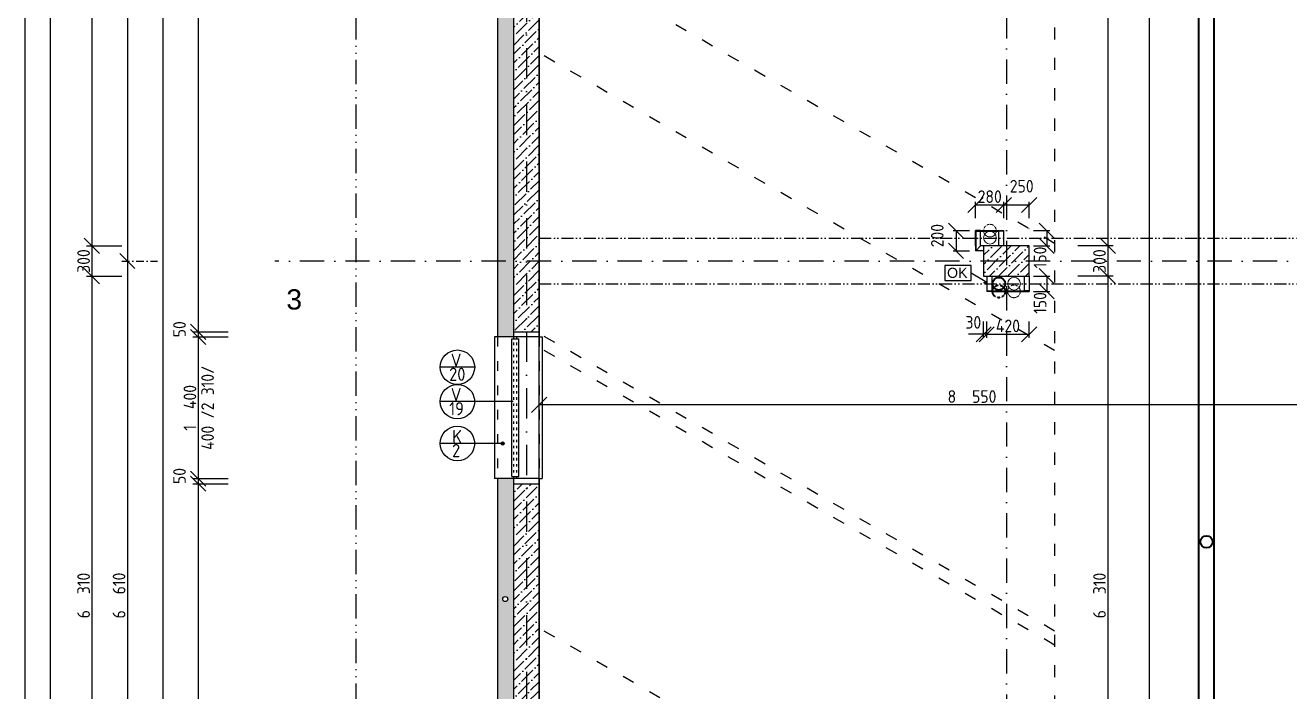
# Model space of a CAD drawing. Extents: x 4511820 to 5180432, y -1526536 to -944957.
# Drawn here: x 4975746 to 4988234, y -1422613 to -1416029 of the extents above; entities that cross this region are included whole.
import ezdxf

# ---------------------------------------------------------------- set-up
doc = ezdxf.new("R2010")
doc.units = 0
doc.header["$MEASUREMENT"] = 0
for name, pattern in [('ACAD_ISO03W100', [30, 12, -18]), ('ACAD_ISO12W100', [22, 12, -3, 0.5, -3, 0.5, -3]), ('BODKOCIARKOVANA_3', [5.6, 3, -1.3, 0, -1.3])]:
    doc.linetypes.add(name, pattern=pattern)
doc.layers.get('0').update_dxf_attribs({"linetype": 'CONTINUOUS'})
doc.layers.get('Defpoints').update_dxf_attribs({"color": 61, "linetype": 'CONTINUOUS'})
for name, color, linetype in [('HATCH', 7, 'CONTINUOUS'), ('KÓTY', 4, 'CONTINUOUS'), ('MÚRY', 1, 'CONTINUOUS'), ('OKNÁ', 143, 'CONTINUOUS'), ('osi', 253, 'CONTINUOUS'), ('Plochy', 41, 'CONTINUOUS'), ('POZEMOK', 7, 'CONTINUOUS'), ('TENKÁ', 7, 'CONTINUOUS'), ('tzb', 153, 'CONTINUOUS'), ('ŠRAFY', 82, 'CONTINUOUS')]:
    doc.layers.add(name, color=color, linetype=linetype)
doc.layers.add('zz-kanal-daždová', color=136, linetype='CONTINUOUS', lineweight=40)
doc.layers.add('zz-kanal-splaskova', color=37, linetype='CONTINUOUS', lineweight=18)
doc.styles.add('ARIAL', font='arial.ttf')
doc.styles.add('styl1', font='arial.ttf')
doc.styles.add('STYLE1', font='isocp.shx')
doc.dimstyles.new('STANDARD-50', dxfattribs={"dimtxt": 125, "dimasz": 150, "dimexe": 10, "dimexo": 200, "dimgap": 20, "dimtad": 1, "dimdsep": 46, "dimlunit": 6, "dimtxsty": 'STYLE1', "dimblk1": 'OBLIQUE', "dimblk2": 'OBLIQUE', "dimsah": 1, "dimcen": 2.5, "dimse1": 1, "dimse2": 1, "dimadec": 0, "dimazin": 0, "dimtfac": 1, "dimtmove": 1, "dimatfit": 3, "dimldrblk": 'OBLIQUE', "dimfxl": 1, "dimtolj": 1, "dimtzin": 0, "dimarcsym": 0})
pattern_1 = [(45, (584112, 0), (33.1456304, 121.533978), [156.25, -31.25, 0, -31.25])]
pattern_2 = [(0, (9e-09, -175781), (0, 43.3012702), [25, -50]), (120, (9e-09, -175781), (-37.5, -21.6506351), [25, -50]), (60, (25, -175781), (-37.5, 21.6506351), [25, -50])]

# ---------------------------------------------------------------- blocks, each defined once
blk = doc.blocks.new('_OBLIQUE')
at = {"color": 0, "linetype": 'ByBlock'}
blk.add_line((-0.5, -0.5), (0.5, 0.5), dxfattribs=at)
blk = doc.blocks.new('*D13505')
at = {"layer": 'Defpoints', "color": 0}
for p in [(4980951, -1412088), (4976404, -1418208), (4980951, -1418208)]:
    blk.add_point(p, dxfattribs=at)
at = {"layer": 'KÓTY', "color": 0, "lineweight": -2}
blk.add_line((4976404, -1412088), (4976404, -1418208), dxfattribs=at)
at = {"layer": 'KÓTY', "color": 0, "linetype": 'ByBlock', "lineweight": -2, "xscale": 150, "yscale": 150, "zscale": 150}
for p, rotation in [((4976404, -1412088), 90), ((4976404, -1418208), 270)]:
    blk.add_blockref('_OBLIQUE', p, dxfattribs=dict(at, rotation=rotation))
at = {"layer": 'KÓTY', "color": 0, "insert": (4976322, -1415148), "char_height": 125, "attachment_point": 5, "rotation": 90, "style": 'STYLE1'}
blk.add_mtext('\\A1;6ﾠ120', dxfattribs=at)
blk = doc.blocks.new('*D13506')
at = {"layer": 'Defpoints', "color": 0}
for p in [(4980951, -1418208), (4976404, -1418508), (4980951, -1418508)]:
    blk.add_point(p, dxfattribs=at)
at = {"layer": 'KÓTY', "color": 0, "lineweight": -2}
blk.add_line((4976404, -1418208), (4976404, -1418508), dxfattribs=at)
at = {"layer": 'KÓTY', "color": 0, "linetype": 'ByBlock', "lineweight": -2, "xscale": 150, "yscale": 150, "zscale": 150}
for p, rotation in [((4976404, -1418208), 90), ((4976404, -1418508), 270)]:
    blk.add_blockref('_OBLIQUE', p, dxfattribs=dict(at, rotation=rotation))
at = {"layer": 'KÓTY', "color": 0, "insert": (4976322, -1418358), "char_height": 125, "attachment_point": 5, "rotation": 90, "style": 'STYLE1'}
blk.add_mtext('\\A1;300', dxfattribs=at)
blk = doc.blocks.new('*D13507')
at = {"layer": 'Defpoints', "color": 0}
for p in [(4980951, -1418508), (4976404, -1424818), (4980951, -1424818)]:
    blk.add_point(p, dxfattribs=at)
at = {"layer": 'KÓTY', "color": 0, "lineweight": -2}
blk.add_line((4976404, -1418508), (4976404, -1424818), dxfattribs=at)
at = {"layer": 'KÓTY', "color": 0, "linetype": 'ByBlock', "lineweight": -2, "xscale": 150, "yscale": 150, "zscale": 150}
for p, rotation in [((4976404, -1418508), 90), ((4976404, -1424818), 270)]:
    blk.add_blockref('_OBLIQUE', p, dxfattribs=dict(at, rotation=rotation))
at = {"layer": 'KÓTY', "color": 0, "insert": (4976322, -1421663), "char_height": 125, "attachment_point": 5, "rotation": 90, "style": 'STYLE1'}
blk.add_mtext('\\A1;6ﾠ310', dxfattribs=at)
blk = doc.blocks.new('*D13513')
at = {"layer": 'Defpoints', "color": 0}
for p in [(4980696, -1411938), (4976754, -1418358), (4980696, -1418358)]:
    blk.add_point(p, dxfattribs=at)
at = {"layer": 'KÓTY', "color": 0, "lineweight": -2}
blk.add_line((4976754, -1411938), (4976754, -1418358), dxfattribs=at)
at = {"layer": 'KÓTY', "color": 0, "linetype": 'ByBlock', "lineweight": -2, "xscale": 150, "yscale": 150, "zscale": 150}
for p, rotation in [((4976754, -1411938), 90), ((4976754, -1418358), 270)]:
    blk.add_blockref('_OBLIQUE', p, dxfattribs=dict(at, rotation=rotation))
at = {"layer": 'KÓTY', "color": 0, "insert": (4976672, -1415148), "char_height": 125, "attachment_point": 5, "rotation": 90, "style": 'STYLE1'}
blk.add_mtext('\\A1;6ﾠ420', dxfattribs=at)
blk = doc.blocks.new('*D13514')
at = {"layer": 'Defpoints', "color": 0}
for p in [(4980696, -1418358), (4976754, -1424968), (4980696, -1424968)]:
    blk.add_point(p, dxfattribs=at)
at = {"layer": 'KÓTY', "color": 0, "lineweight": -2}
blk.add_line((4976754, -1418358), (4976754, -1424968), dxfattribs=at)
at = {"layer": 'KÓTY', "color": 0, "linetype": 'ByBlock', "lineweight": -2, "xscale": 150, "yscale": 150, "zscale": 150}
for p, rotation in [((4976754, -1418358), 90), ((4976754, -1424968), 270)]:
    blk.add_blockref('_OBLIQUE', p, dxfattribs=dict(at, rotation=rotation))
at = {"layer": 'KÓTY', "color": 0, "insert": (4976672, -1421663), "char_height": 125, "attachment_point": 5, "rotation": 90, "style": 'STYLE1'}
blk.add_mtext('\\A1;6ﾠ610', dxfattribs=at)
blk = doc.blocks.new('*D13517')
at = {"layer": 'Defpoints', "color": 0}
for p in [(4979211, -1398998), (4977104, -1431808), (4982061, -1431808)]:
    blk.add_point(p, dxfattribs=at)
at = {"layer": 'KÓTY', "color": 0, "lineweight": -2}
blk.add_line((4977104, -1398998), (4977104, -1431808), dxfattribs=at)
at = {"layer": 'KÓTY', "color": 0, "linetype": 'ByBlock', "lineweight": -2, "xscale": 150, "yscale": 150, "zscale": 150}
for p, rotation in [((4977104, -1398998), 90), ((4977104, -1431808), 270)]:
    blk.add_blockref('_OBLIQUE', p, dxfattribs=dict(at, rotation=rotation))
at = {"layer": 'KÓTY', "color": 0, "insert": (4977022, -1415403), "char_height": 125, "attachment_point": 5, "rotation": 90, "style": 'STYLE1'}
blk.add_mtext('\\A1;32ﾠ810', dxfattribs=at)
blk = doc.blocks.new('*D13527')
at = {"layer": 'Defpoints', "color": 0}
for p in [(4980571, -1419058), (4977454, -1419108), (4980571, -1419108)]:
    blk.add_point(p, dxfattribs=at)
at = {"layer": 'KÓTY', "color": 0, "lineweight": -2}
blk.add_line((4977454, -1419058), (4977454, -1419108), dxfattribs=at)
at = {"layer": 'KÓTY', "color": 0, "linetype": 'ByBlock', "lineweight": -2, "xscale": 150, "yscale": 150, "zscale": 150}
for p, rotation in [((4977454, -1419058), 90), ((4977454, -1419108), 270)]:
    blk.add_blockref('_OBLIQUE', p, dxfattribs=dict(at, rotation=rotation))
at = {"layer": 'KÓTY', "color": 0, "insert": (4977269, -1419032), "char_height": 125, "attachment_point": 5, "rotation": 90, "style": 'STYLE1'}
blk.add_mtext('\\A1;50', dxfattribs=at)
blk = doc.blocks.new('*D13528')
at = {"layer": 'Defpoints', "color": 0}
for p in [(4980571, -1419108), (4977454, -1420508), (4980571, -1420508)]:
    blk.add_point(p, dxfattribs=at)
at = {"layer": 'KÓTY', "color": 0, "lineweight": -2}
blk.add_line((4977454, -1419108), (4977454, -1420508), dxfattribs=at)
at = {"layer": 'KÓTY', "color": 0, "linetype": 'ByBlock', "lineweight": -2, "xscale": 150, "yscale": 150, "zscale": 150}
for p, rotation in [((4977454, -1419108), 90), ((4977454, -1420508), 270)]:
    blk.add_blockref('_OBLIQUE', p, dxfattribs=dict(at, rotation=rotation))
at = {"layer": 'KÓTY', "color": 0, "insert": (4977372, -1419808), "char_height": 125, "attachment_point": 5, "rotation": 90, "style": 'STYLE1'}
blk.add_mtext('\\A1;1ﾠ400', dxfattribs=at)
blk = doc.blocks.new('*D13529')
at = {"layer": 'Defpoints', "color": 0}
for p in [(4977454, -1420558), (4980571, -1420508), (4980571, -1420558)]:
    blk.add_point(p, dxfattribs=at)
at = {"layer": 'KÓTY', "color": 0, "lineweight": -2}
blk.add_line((4977454, -1420508), (4977454, -1420558), dxfattribs=at)
at = {"layer": 'KÓTY', "color": 0, "linetype": 'ByBlock', "lineweight": -2, "xscale": 150, "yscale": 150, "zscale": 150}
for p, rotation in [((4977454, -1420508), 90), ((4977454, -1420558), 270)]:
    blk.add_blockref('_OBLIQUE', p, dxfattribs=dict(at, rotation=rotation))
at = {"layer": 'KÓTY', "color": 0, "insert": (4977269, -1420482), "char_height": 125, "attachment_point": 5, "rotation": 90, "style": 'STYLE1'}
blk.add_mtext('\\A1;50', dxfattribs=at)
blk = doc.blocks.new('*D13534')
at = {"layer": 'Defpoints', "color": 0}
for p in [(4980571, -1420558), (4977454, -1427458), (4980571, -1427458)]:
    blk.add_point(p, dxfattribs=at)
at = {"layer": 'KÓTY', "color": 0, "lineweight": -2}
blk.add_line((4977454, -1420558), (4977454, -1427458), dxfattribs=at)
at = {"layer": 'KÓTY', "color": 0, "linetype": 'ByBlock', "lineweight": -2, "xscale": 150, "yscale": 150, "zscale": 150}
for p, rotation in [((4977454, -1420558), 90), ((4977454, -1427458), 270)]:
    blk.add_blockref('_OBLIQUE', p, dxfattribs=dict(at, rotation=rotation))
at = {"layer": 'KÓTY', "color": 0, "insert": (4977372, -1424008), "char_height": 125, "attachment_point": 5, "rotation": 90, "style": 'STYLE1'}
blk.add_mtext('\\A1;6ﾠ900', dxfattribs=at)
blk = doc.blocks.new('*D13535')
at = {"layer": 'Defpoints', "color": 0}
for p in [(4980571, -1411558), (4977454, -1419058), (4980571, -1419058)]:
    blk.add_point(p, dxfattribs=at)
at = {"layer": 'KÓTY', "color": 0, "lineweight": -2}
blk.add_line((4977454, -1411558), (4977454, -1419058), dxfattribs=at)
at = {"layer": 'KÓTY', "color": 0, "linetype": 'ByBlock', "lineweight": -2, "xscale": 150, "yscale": 150, "zscale": 150}
for p, rotation in [((4977454, -1411558), 90), ((4977454, -1419058), 270)]:
    blk.add_blockref('_OBLIQUE', p, dxfattribs=dict(at, rotation=rotation))
at = {"layer": 'KÓTY', "color": 0, "insert": (4977372, -1415308), "char_height": 125, "attachment_point": 5, "rotation": 90, "style": 'STYLE1'}
blk.add_mtext('\\A1;7ﾠ500', dxfattribs=at)
blk = doc.blocks.new('*D21800')
at = {"layer": 'Defpoints', "color": 0}
for p in [(4980821, -1419058), (4980821, -1419779), (4989371, -1419779)]:
    blk.add_point(p, dxfattribs=at)
at = {"layer": 'KÓTY', "color": 0, "lineweight": -2}
blk.add_line((4989371, -1419779), (4980821, -1419779), dxfattribs=at)
at = {"layer": 'KÓTY', "color": 0, "linetype": 'ByBlock', "lineweight": -2, "xscale": 150, "yscale": 150, "zscale": 150, "rotation": 180}
blk.add_blockref('_OBLIQUE', (4980821, -1419779), dxfattribs=at)
at = {"layer": 'KÓTY', "color": 0, "linetype": 'ByBlock', "lineweight": -2, "xscale": 150, "yscale": 150, "zscale": 150}
blk.add_blockref('_OBLIQUE', (4989371, -1419779), dxfattribs=at)
at = {"layer": 'KÓTY', "color": 0, "insert": (4985096, -1419697), "char_height": 125, "attachment_point": 5, "style": 'STYLE1'}
blk.add_mtext('\\A1;8ﾠ550', dxfattribs=at)
blk = doc.blocks.new('*D21915')
at = {"layer": 'Defpoints', "color": 0}
for p in [(4985661, -1412088), (4985661, -1418208), (4986438, -1418208)]:
    blk.add_point(p, dxfattribs=at)
at = {"layer": 'KÓTY', "color": 0, "lineweight": -2}
blk.add_line((4986438, -1412088), (4986438, -1418208), dxfattribs=at)
at = {"layer": 'KÓTY', "color": 0, "linetype": 'ByBlock', "lineweight": -2, "xscale": 150, "yscale": 150, "zscale": 150}
for p, rotation in [((4986438, -1412088), 90), ((4986438, -1418208), 270)]:
    blk.add_blockref('_OBLIQUE', p, dxfattribs=dict(at, rotation=rotation))
at = {"layer": 'KÓTY', "color": 0, "insert": (4986355, -1415148), "char_height": 125, "attachment_point": 5, "rotation": 90, "style": 'STYLE1'}
blk.add_mtext('\\A1;6ﾠ120', dxfattribs=at)
blk = doc.blocks.new('*D21916')
at = {"layer": 'Defpoints', "color": 0}
for p in [(4985661, -1418208), (4985661, -1418508), (4986438, -1418508)]:
    blk.add_point(p, dxfattribs=at)
at = {"layer": 'KÓTY', "color": 0, "lineweight": -2}
blk.add_line((4986438, -1418208), (4986438, -1418508), dxfattribs=at)
at = {"layer": 'KÓTY', "color": 0, "linetype": 'ByBlock', "lineweight": -2, "xscale": 150, "yscale": 150, "zscale": 150}
for p, rotation in [((4986438, -1418208), 90), ((4986438, -1418508), 270)]:
    blk.add_blockref('_OBLIQUE', p, dxfattribs=dict(at, rotation=rotation))
at = {"layer": 'KÓTY', "color": 0, "insert": (4986355, -1418358), "char_height": 125, "attachment_point": 5, "rotation": 90, "style": 'STYLE1'}
blk.add_mtext('\\A1;300', dxfattribs=at)
blk = doc.blocks.new('*D21917')
at = {"layer": 'Defpoints', "color": 0}
for p in [(4985661, -1418508), (4985661, -1424818), (4986438, -1424818)]:
    blk.add_point(p, dxfattribs=at)
at = {"layer": 'KÓTY', "color": 0, "lineweight": -2}
blk.add_line((4986438, -1418508), (4986438, -1424818), dxfattribs=at)
at = {"layer": 'KÓTY', "color": 0, "linetype": 'ByBlock', "lineweight": -2, "xscale": 150, "yscale": 150, "zscale": 150}
for p, rotation in [((4986438, -1418508), 90), ((4986438, -1424818), 270)]:
    blk.add_blockref('_OBLIQUE', p, dxfattribs=dict(at, rotation=rotation))
at = {"layer": 'KÓTY', "color": 0, "insert": (4986355, -1421663), "char_height": 125, "attachment_point": 5, "rotation": 90, "style": 'STYLE1'}
blk.add_mtext('\\A1;6ﾠ310', dxfattribs=at)
blk = doc.blocks.new('*D21937')
at = {"layer": 'Defpoints', "color": 0}
for p in [(4987364, -1398998), (4986846, -1431558), (4987364, -1431558)]:
    blk.add_point(p, dxfattribs=at)
at = {"layer": 'KÓTY', "color": 0, "lineweight": -2}
blk.add_line((4986846, -1398998), (4986846, -1431558), dxfattribs=at)
at = {"layer": 'KÓTY', "color": 0, "linetype": 'ByBlock', "lineweight": -2, "xscale": 150, "yscale": 150, "zscale": 150}
for p, rotation in [((4986846, -1398998), 90), ((4986846, -1431558), 270)]:
    blk.add_blockref('_OBLIQUE', p, dxfattribs=dict(at, rotation=rotation))
at = {"layer": 'KÓTY', "color": 0, "insert": (4986763, -1415278), "char_height": 125, "attachment_point": 5, "rotation": 90, "style": 'STYLE1'}
blk.add_mtext('\\A1;32ﾠ560', dxfattribs=at)
blk = doc.blocks.new('*D55306')
at = {"layer": 'Defpoints', "color": 0}
for p in [(4985241, -1418508), (4985661, -1418508), (4985661, -1419082)]:
    blk.add_point(p, dxfattribs=at)
at = {"layer": 'KÓTY', "color": 0, "lineweight": -2}
blk.add_line((4985241, -1419082), (4985661, -1419082), dxfattribs=at)
at = {"layer": 'KÓTY', "color": 0, "linetype": 'ByBlock', "lineweight": -2, "xscale": 150, "yscale": 150, "zscale": 150, "rotation": 180}
blk.add_blockref('_OBLIQUE', (4985241, -1419082), dxfattribs=at)
at = {"layer": 'KÓTY', "color": 0, "linetype": 'ByBlock', "lineweight": -2, "xscale": 150, "yscale": 150, "zscale": 150}
blk.add_blockref('_OBLIQUE', (4985661, -1419082), dxfattribs=at)
at = {"layer": 'KÓTY', "color": 0, "insert": (4985451, -1418999), "char_height": 125, "attachment_point": 5, "style": 'STYLE1'}
blk.add_mtext('\\A1;420', dxfattribs=at)
blk = doc.blocks.new('*D55307')
at = {"layer": 'Defpoints', "color": 0}
for p in [(4985211, -1418508), (4985241, -1418508), (4985211, -1419082)]:
    blk.add_point(p, dxfattribs=at)
at = {"layer": 'KÓTY', "color": 0, "lineweight": -2}
for p, q in [((4985211, -1419082), (4985061, -1419082)), ((4985241, -1419082), (4985211, -1419082)), ((4985241, -1419082), (4985391, -1419082))]:
    blk.add_line(p, q, dxfattribs=at)
at = {"layer": 'KÓTY', "color": 0, "linetype": 'ByBlock', "lineweight": -2, "xscale": 150, "yscale": 150, "zscale": 150}
blk.add_blockref('_OBLIQUE', (4985211, -1419082), dxfattribs=at)
at = {"layer": 'KÓTY', "color": 0, "linetype": 'ByBlock', "lineweight": -2, "xscale": 150, "yscale": 150, "zscale": 150, "rotation": 180}
blk.add_blockref('_OBLIQUE', (4985241, -1419082), dxfattribs=at)
at = {"layer": 'KÓTY', "color": 0, "insert": (4985109, -1418964), "char_height": 125, "attachment_point": 5, "style": 'STYLE1'}
blk.add_mtext('\\A1;30', dxfattribs=at)
blk = doc.blocks.new('*D55308')
at = {"layer": 'Defpoints', "color": 0}
for p in [(4985211, -1418508), (4985661, -1418658), (4985834, -1418658)]:
    blk.add_point(p, dxfattribs=at)
at = {"layer": 'KÓTY', "color": 0, "lineweight": -2}
blk.add_line((4985834, -1418508), (4985834, -1418658), dxfattribs=at)
at = {"layer": 'KÓTY', "color": 0, "linetype": 'ByBlock', "lineweight": -2, "xscale": 150, "yscale": 150, "zscale": 150}
for p, rotation in [((4985834, -1418508), 90), ((4985834, -1418658), 270)]:
    blk.add_blockref('_OBLIQUE', p, dxfattribs=dict(at, rotation=rotation))
at = {"layer": 'KÓTY', "color": 0, "insert": (4985768, -1418773), "char_height": 125, "attachment_point": 5, "rotation": 90, "style": 'STYLE1'}
blk.add_mtext('\\A1;150', dxfattribs=at)
blk = doc.blocks.new('*D55309')
at = {"layer": 'Defpoints', "color": 0}
for p in [(4985411, -1417804), (4985131, -1418058), (4985411, -1418058)]:
    blk.add_point(p, dxfattribs=at)
at = {"layer": 'KÓTY', "color": 0, "lineweight": -2}
blk.add_line((4985131, -1417804), (4985411, -1417804), dxfattribs=at)
at = {"layer": 'KÓTY', "color": 0, "linetype": 'ByBlock', "lineweight": -2, "xscale": 150, "yscale": 150, "zscale": 150, "rotation": 180}
blk.add_blockref('_OBLIQUE', (4985131, -1417804), dxfattribs=at)
at = {"layer": 'KÓTY', "color": 0, "linetype": 'ByBlock', "lineweight": -2, "xscale": 150, "yscale": 150, "zscale": 150}
blk.add_blockref('_OBLIQUE', (4985411, -1417804), dxfattribs=at)
at = {"layer": 'KÓTY', "color": 0, "insert": (4985271, -1417722), "char_height": 125, "attachment_point": 5, "style": 'STYLE1'}
blk.add_mtext('\\A1;280', dxfattribs=at)
blk = doc.blocks.new('*D55310')
at = {"layer": 'Defpoints', "color": 0}
for p in [(4985661, -1417804), (4985411, -1418208), (4985661, -1418208)]:
    blk.add_point(p, dxfattribs=at)
at = {"layer": 'KÓTY', "color": 0, "lineweight": -2}
blk.add_line((4985411, -1417804), (4985661, -1417804), dxfattribs=at)
at = {"layer": 'KÓTY', "color": 0, "linetype": 'ByBlock', "lineweight": -2, "xscale": 150, "yscale": 150, "zscale": 150, "rotation": 180}
blk.add_blockref('_OBLIQUE', (4985411, -1417804), dxfattribs=at)
at = {"layer": 'KÓTY', "color": 0, "linetype": 'ByBlock', "lineweight": -2, "xscale": 150, "yscale": 150, "zscale": 150}
blk.add_blockref('_OBLIQUE', (4985661, -1417804), dxfattribs=at)
at = {"layer": 'KÓTY', "color": 0, "insert": (4985587, -1417619), "char_height": 125, "attachment_point": 5, "style": 'STYLE1'}
blk.add_mtext('\\A1;250', dxfattribs=at)
blk = doc.blocks.new('*D55311')
at = {"layer": 'Defpoints', "color": 0}
for p in [(4985131, -1418058), (4984938, -1418258), (4985131, -1418258)]:
    blk.add_point(p, dxfattribs=at)
at = {"layer": 'KÓTY', "color": 0, "lineweight": -2}
blk.add_line((4984938, -1418058), (4984938, -1418258), dxfattribs=at)
at = {"layer": 'KÓTY', "color": 0, "linetype": 'ByBlock', "lineweight": -2, "xscale": 150, "yscale": 150, "zscale": 150}
for p, rotation in [((4984938, -1418058), 90), ((4984938, -1418258), 270)]:
    blk.add_blockref('_OBLIQUE', p, dxfattribs=dict(at, rotation=rotation))
at = {"layer": 'KÓTY', "color": 0, "insert": (4984753, -1418107), "char_height": 125, "attachment_point": 5, "rotation": 90, "style": 'STYLE1'}
blk.add_mtext('\\A1;200', dxfattribs=at)
blk = doc.blocks.new('*D55312')
at = {"layer": 'Defpoints', "color": 0}
for p in [(4985211, -1418058), (4985661, -1418208), (4985834, -1418208)]:
    blk.add_point(p, dxfattribs=at)
at = {"layer": 'KÓTY', "color": 0, "lineweight": -2}
blk.add_line((4985834, -1418058), (4985834, -1418208), dxfattribs=at)
at = {"layer": 'KÓTY', "color": 0, "linetype": 'ByBlock', "lineweight": -2, "xscale": 150, "yscale": 150, "zscale": 150}
for p, rotation in [((4985834, -1418058), 90), ((4985834, -1418208), 270)]:
    blk.add_blockref('_OBLIQUE', p, dxfattribs=dict(at, rotation=rotation))
at = {"layer": 'KÓTY', "color": 0, "insert": (4985768, -1418323), "char_height": 125, "attachment_point": 5, "rotation": 90, "style": 'STYLE1'}
blk.add_mtext('\\A1;150', dxfattribs=at)

msp = doc.modelspace()

# ---------------------------------------------------------------- hatches: boundary and pattern name
at = {"layer": 'HATCH'}
h = msp.add_hatch(color=256, dxfattribs=at)
h.dxf.hatch_style = 1
h.paths.add_polyline_path([(4985181, -1418058.048), (4985181, -1418063.048), (4985136, -1418063.048), (4985136, -1418108.048), (4985131, -1418108.048), (4985131, -1418058.048)])
h = msp.add_hatch(color=256, dxfattribs=at)
h.dxf.hatch_style = 1
h.paths.add_polyline_path([(4985361, -1418058.048), (4985361, -1418063.048), (4985406, -1418063.048), (4985406, -1418108.048), (4985411, -1418108.048), (4985411, -1418058.048)])
h = msp.add_hatch(color=256, dxfattribs=at)
h.dxf.hatch_style = 1
h.paths.add_polyline_path([(4985131, -1418208.048), (4985136, -1418208.048), (4985136, -1418253.048), (4985181, -1418253.048), (4985181, -1418258.048), (4985131, -1418258.048)])
h = msp.add_hatch(color=256, dxfattribs=at)
h.dxf.hatch_style = 1
h.paths.add_polyline_path([(4985291, -1418658.048), (4985291, -1418653.048), (4985246, -1418653.048), (4985246, -1418608.048), (4985241, -1418608.048), (4985241, -1418658.048)])
h = msp.add_hatch(color=256, dxfattribs=at)
h.dxf.hatch_style = 1
h.paths.add_polyline_path([(4985611, -1418658.048), (4985611, -1418653.048), (4985656, -1418653.048), (4985656, -1418608.048), (4985661, -1418608.048), (4985661, -1418658.048)])
at = {"layer": 'TENKÁ'}
h = msp.add_hatch(color=256, dxfattribs=at)
h.dxf.hatch_style = 1
h.paths.add_polyline_path([(4980446.173, -1420160.783, 2.414213562), (4980461.173, -1420145.783, 0.414213562)])
at = {"layer": 'ŠRAFY'}
h = msp.add_hatch(dxfattribs=at)
h.set_pattern_fill('HEX', color=256, scale=200)
h.set_pattern_definition(pattern_2)
h.paths.add_polyline_path([(4980571, -1411508.048), (4980531, -1411508.048), (4980411, -1411508.048), (4980411, -1419108.048), (4980531, -1419108.048), (4980571, -1419108.048), (4980571, -1419058.048), (4980571, -1411558.048)])
h.paths.add_polyline_path([(4980511, -1412500.548, 1), (4980461, -1412500.548, 1)], flags=16)
h = msp.add_hatch(dxfattribs=at)
h.set_pattern_fill('ANSI36', color=256, scale=500)
h.set_pattern_definition(pattern_1)
h.paths.add_polyline_path([(4980821, -1419058.048), (4980821, -1418583.048), (4980821, -1418133.048), (4980821, -1417711.44), (4980821, -1414882.424), (4980821, -1414304.986), (4980821, -1412163.048), (4980821, -1411713.048), (4980821, -1411558.048), (4980571, -1411558.048), (4980571, -1419058.048)])
h = msp.add_hatch(dxfattribs=at)
h.set_pattern_fill('ANSI36', color=256, scale=500)
h.set_pattern_definition(pattern_1)
h.paths.add_polyline_path([(4985211, -1418208.048), (4985211, -1418508.048), (4985291, -1418508.048), (4985581, -1418508.048), (4985661, -1418508.048), (4985661, -1418208.048), (4985581, -1418208.048), (4985441, -1418208.048), (4985361, -1418208.048)])
h = msp.add_hatch(dxfattribs=at)
h.set_pattern_fill('HEX', color=256, scale=200)
h.set_pattern_definition(pattern_2)
h.paths.add_polyline_path([(4980571, -1427458.048), (4980571, -1420558.048), (4980571, -1420508.048), (4980531, -1420508.048), (4980411, -1420508.048), (4980411, -1427508.048), (4980531, -1427508.048), (4980571, -1427508.048)])
h.paths.add_polyline_path([(4980511, -1421698.048, 1), (4980461, -1421698.048, 1)], flags=16)
h = msp.add_hatch(dxfattribs=at)
h.set_pattern_fill('ANSI36', color=256, scale=500)
h.set_pattern_definition(pattern_1)
h.paths.add_polyline_path([(4980571, -1420558.048), (4980571, -1427458.048), (4980821, -1427458.048), (4980821, -1420558.048)])

# ---------------------------------------------------------------- linework, layer by layer
at = {"layer": 'KÓTY'}
for p, q in [((4985131, -1417934.873), (4985131, -1417772.25)), ((4985411, -1417934.873), (4985411, -1417772.25)), ((4985661, -1417934.873), (4985661, -1417772.25)), ((4984909.719, -1418058.048), (4985072.341, -1418058.048)), ((4985703.541, -1418058.048), (4985866.163, -1418058.048)), ((4985703.541, -1418208.048), (4985866.163, -1418208.048)), ((4984909.719, -1418258.048), (4985072.341, -1418258.048)), ((4985241, -1418571.68), (4985088.265, -1418477.662)), ((4985208.759, -1418571.68), (4985241, -1418571.68)), ((4985703.541, -1418508.048), (4985866.163, -1418508.048)), ((4985703.541, -1418658.048), (4985866.163, -1418658.048)), ((4985211, -1419118.344), (4985211, -1418955.722)), ((4985241, -1419118.344), (4985241, -1418955.722)), ((4985661, -1419118.344), (4985661, -1418955.722))]:
    msp.add_line(p, q, dxfattribs=at)
at = {"layer": 'KÓTY', "ltscale": 25}
for p, q in [((4976351.097, -1418208.048), (4976701.097, -1418208.048)), ((4976351.097, -1418508.048), (4976701.097, -1418508.048)), ((4977401.097, -1419058.048), (4977751.097, -1419058.048)), ((4977401.097, -1419108.048), (4977751.097, -1419108.048)), ((4977401.097, -1420508.048), (4977751.097, -1420508.048)), ((4977401.097, -1420558.048), (4977751.097, -1420558.048))]:
    msp.add_line(p, q, dxfattribs=at)
at = {"layer": 'KÓTY', "ltscale": 0.25}
for p, q in [((4986491, -1418208.048), (4986141, -1418208.048)), ((4986491, -1418508.048), (4986141, -1418508.048))]:
    msp.add_line(p, q, dxfattribs=at)
at = {"layer": 'KÓTY', "linetype": 'BODKOCIARKOVANA_3', "ltscale": 25}
msp.add_line((4976701.097, -1418358.048), (4977051.097, -1418358.048), dxfattribs=at)
at = {"layer": 'MÚRY'}
for p, q in [((4980411, -1411508.048), (4980411, -1419108.048)), ((4980821, -1411508.048), (4980821, -1419108.048)), ((4980821, -1419108.048), (4980411, -1419108.048)), ((4980411, -1420508.048), (4980411, -1427508.048)), ((4980821, -1420508.048), (4980411, -1420508.048)), ((4980821, -1420508.048), (4980821, -1427508.048))]:
    msp.add_line(p, q, dxfattribs=at)
msp.add_lwpolyline([(4985661, -1418208.048), (4985211, -1418208.048), (4985211, -1418508.048), (4985661, -1418508.048)], close=True, dxfattribs=at)
at = {"layer": 'OKNÁ', "color": 8, "ltscale": 2}
for p, q in [((4980551, -1420488.048), (4980551, -1419128.048)), ((4980551, -1419128.048), (4980621, -1419128.048)), ((4980621, -1420488.048), (4980621, -1419128.048)), ((4980551, -1420488.048), (4980621, -1420488.048))]:
    msp.add_line(p, q, dxfattribs=at)
at = {"layer": 'OKNÁ', "color": 8, "linetype": 'ACAD_ISO03W100', "ltscale": 2}
for p, q in [((4980571, -1420508.048), (4980571, -1419108.048)), ((4980601, -1420508.048), (4980601, -1419108.048))]:
    msp.add_line(p, q, dxfattribs=at)
at = {"layer": 'osi', "linetype": 'BODKOCIARKOVANA_3', "ltscale": 100}
msp.add_line((4980696, -1396650.857), (4980696, -1434168.048), dxfattribs=at)
at = {"layer": 'osi', "linetype": 'BODKOCIARKOVANA_3', "ltscale": 80}
for p, q in [((4985436, -1396650.857), (4985436, -1434168.048)), ((5041881, -1418358.048), (4978211, -1418358.048))]:
    msp.add_line(p, q, dxfattribs=at)
at = {"layer": 'Plochy'}
msp.add_lwpolyline([(4994001, -1398948.048), (4994001, -1415508.048), (4993871, -1415508.048), (4993871, -1415558.048), (4989371, -1415558.048), (4989371, -1421158.048), (4991321, -1421158.048), (4991321, -1423158.048), (4992321, -1423158.048), (4992321, -1422858.048), (4993601, -1422858.048), (4993601, -1423158.048), (4994001, -1423158.048), (4994001, -1431558.048), (4980821, -1431558.048), (4980821, -1400148.048)], dxfattribs=at)
at = {"layer": 'POZEMOK', "linetype": 'ACAD_ISO03W100', "ltscale": 10}
for p, q in [((4985911, -1397450.857), (4985911, -1431503.32)), ((4985911, -1418183.82), (4980821, -1415245.107)), ((4985911, -1419242.193), (4980821, -1416303.481)), ((4985911, -1422013.475), (4980821, -1419074.762)), ((4985911, -1422152.039), (4980821, -1419213.326)), ((4985911, -1424923.32), (4980821, -1421984.607))]:
    msp.add_line(p, q, dxfattribs=at)
at = {"layer": 'TENKÁ', "color": 7}
for p, q in [((4975746, -1436478.808), (4975746, -1395840.921)), ((4975996, -1436228.808), (4975996, -1396090.921))]:
    msp.add_line(p, q, dxfattribs=at)
at = {"layer": 'TENKÁ', "linetype": 'ACAD_ISO12W100', "ltscale": 20}
msp.add_line((4979011, -1397450.857), (4979011, -1433368.048), dxfattribs=at)
at = {"layer": 'TENKÁ'}
for p, q in [((4980571, -1419108.048), (4980571, -1411508.048)), ((4985131, -1418058.048), (4985361, -1418058.048)), ((4985181, -1418058.048), (4985131, -1418058.048)), ((4985131, -1418208.048), (4985131, -1418058.048)), ((4985131, -1418063.048), (4985361, -1418063.048)), ((4985136, -1418063.048), (4985181, -1418063.048)), ((4985136, -1418208.048), (4985136, -1418063.048)), ((4985181, -1418063.048), (4985181, -1418058.048)), ((4985181, -1418208.048), (4985181, -1418058.048)), ((4985361, -1418063.048), (4985361, -1418058.048)), ((4985361, -1418208.048), (4985361, -1418058.048)), ((4985361, -1418058.048), (4985411, -1418058.048)), ((4985406, -1418063.048), (4985361, -1418063.048)), ((4985411, -1418208.048), (4985411, -1418058.048)), ((4985656, -1418038.048), (4985661, -1418038.048)), ((4985136, -1418208.048), (4985131, -1418208.048)), ((4985131, -1418208.048), (4985131, -1418258.048)), ((4985136, -1418253.048), (4985136, -1418208.048)), ((4985181, -1418208.048), (4985136, -1418253.048)), ((4985211, -1418208.048), (4985181, -1418208.048)), ((4985211, -1418258.048), (4985131, -1418258.048)), ((4985241, -1418508.048), (4985241, -1418658.048)), ((4985291, -1418508.048), (4985291, -1418658.048)), ((4985611, -1418508.048), (4985611, -1418658.048)), ((4985661, -1418508.048), (4985661, -1418658.048)), ((4985291, -1418658.048), (4985241, -1418658.048)), ((4985246, -1418653.048), (4985291, -1418653.048)), ((4985291, -1418653.048), (4985291, -1418658.048)), ((4985291, -1418653.048), (4985611, -1418653.048)), ((4985291, -1418658.048), (4985611, -1418658.048)), ((4985656, -1418653.048), (4985611, -1418653.048)), ((4985611, -1418653.048), (4985611, -1418658.048)), ((4985611, -1418658.048), (4985661, -1418658.048)), ((4980571, -1419058.048), (4980821, -1419058.048)), ((4980571, -1427508.048), (4980571, -1420508.048)), ((4980571, -1420558.048), (4980821, -1420558.048))]:
    msp.add_line(p, q, dxfattribs=at)
at = {"layer": 'TENKÁ', "linetype": 'ACAD_ISO12W100', "ltscale": 10}
for p, q in [((4980821, -1418133.048), (4989371, -1418133.048)), ((4980821, -1418583.048), (4989371, -1418583.048))]:
    msp.add_line(p, q, dxfattribs=at)
at = {"layer": 'TENKÁ', "ltscale": 0.25}
for p, q in [((4980381, -1419108.048), (4980381, -1420508.048)), ((4980411, -1419108.048), (4980381, -1419108.048)), ((4980821, -1419108.048), (4980851, -1419108.048)), ((4980851, -1419108.048), (4980851, -1420508.048)), ((4980184.271, -1419406.976), (4979844.271, -1419406.976)), ((4980184.271, -1419746.976), (4979844.271, -1419746.976)), ((4980566, -1419746.976), (4980184.271, -1419746.976)), ((4980184.271, -1420160.783), (4979844.271, -1420160.783)), ((4980476.173, -1420160.783), (4980184.271, -1420160.783)), ((4980411, -1420508.048), (4980381, -1420508.048)), ((4980821, -1420508.048), (4980851, -1420508.048))]:
    msp.add_line(p, q, dxfattribs=at)
at = {"layer": 'TENKÁ', "linetype": 'ACAD_ISO03W100', "ltscale": 8}
for p, q in [((4980411, -1419108.048), (4980411, -1420508.048)), ((4980821, -1419108.048), (4980821, -1420508.048))]:
    msp.add_line(p, q, dxfattribs=at)
at = {"layer": 'TENKÁ'}
msp.add_lwpolyline([(4985088.265, -1418403.881), (4984828.678, -1418403.881), (4984828.678, -1418551.444), (4985088.265, -1418551.444)], close=True, dxfattribs=at)
at = {"layer": 'TENKÁ', "ltscale": 0.25}
for centre in [(4980014.271, -1419406.976), (4980014.271, -1419746.976), (4980014.271, -1420160.783)]:
    msp.add_circle(centre, 170, dxfattribs=at)
at = {"layer": 'TENKÁ'}
msp.add_circle((4980461.173, -1420160.783), 15, dxfattribs=at)
at = {"layer": 'tzb'}
msp.add_circle((4980486, -1421698.048), 25, dxfattribs=at)
at = {"layer": 'zz-kanal-daždová'}
for p, q in [((4987336, -1431298.048), (4987336, -1399298.048)), ((4987486, -1431298.048), (4987486, -1399298.048))]:
    msp.add_line(p, q, dxfattribs=at)
for centre, radius in [((4985361, -1418583.048), 62.5), ((4987411, -1421132.312), 60)]:
    msp.add_circle(centre, radius, dxfattribs=at)
at = {"layer": 'zz-kanal-daždová', "linetype": 'ACAD_ISO12W100', "ltscale": 2}
msp.add_circle((4985361, -1418658.048), 62.5, dxfattribs=at)
at = {"layer": 'zz-kanal-splaskova', "linetype": 'ACAD_ISO12W100', "ltscale": 2}
for centre in [(4985273.5, -1418058.048), (4985511, -1418658.048)]:
    msp.add_circle(centre, 62.5, dxfattribs=at)
at = {"layer": 'zz-kanal-splaskova'}
for centre in [(4985273.5, -1418128.048), (4985511, -1418583.048)]:
    msp.add_circle(centre, 62.5, dxfattribs=at)

# ---------------------------------------------------------------- texts
at = {"layer": 'KÓTY', "insert": (4977546.957, -1419808.048), "char_height": 125, "attachment_point": 5, "rotation": 90, "style": 'STYLE1'}
msp.add_mtext('\\A1;400 /2 310/', dxfattribs=at)
at = {"layer": 'TENKÁ'}
for s, height, style, p in [('OK', 100, 'ARIAL', (4984849.588, -1418524.772)), ('V', 130, 'STYLE1', (4979948.24, -1419403.476)), ('20', 130, 'STYLE1', (4979932.74, -1419542.113)), ('V', 130, 'STYLE1', (4979948.24, -1419743.476)), ('19', 130, 'STYLE1', (4979932.74, -1419882.113)), ('K', 130, 'STYLE1', (4979962.24, -1420157.283)), ('2', 130, 'STYLE1', (4979961.24, -1420295.919))]:
    msp.add_text(s, height=height, dxfattribs=dict(at, style=style)).set_placement(p)
at = {"layer": 'TENKÁ', "ltscale": 0.25, "style": 'styl1'}
msp.add_text('3', height=200, dxfattribs=at).set_placement((4978324.054, -1418837.126))

# ---------------------------------------------------------------- dimensions: what is measured, and where the dimension line sits
at = {"layer": 'KÓTY'}
for base, p1, p2, picture, middle in [((4977104.5, -1431808.048), (4979211, -1398998.048), (4982061, -1431808.048), '*D13517', (4977021.957, -1415403.048)), ((4977454.5, -1419058.048), (4980571, -1411558.048), (4980571, -1419058.048), '*D13535', (4977371.957, -1415308.048)), ((4976754.5, -1418358.048), (4980696, -1411938.048), (4980696, -1418358.048), '*D13513', (4976671.957, -1415148.048)), ((4976404.5, -1418208.048), (4980951, -1412088.048), (4980951, -1418208.048), '*D13505', (4976321.957, -1415148.048)), ((4976404.5, -1418508.048), (4980951, -1418208.048), (4980951, -1418508.048), '*D13506', (4976322, -1418358.048)), ((4976754.5, -1424968.048), (4980696, -1418358.048), (4980696, -1424968.048), '*D13514', (4976671.957, -1421663.048)), ((4976404.5, -1424818.048), (4980951, -1418508.048), (4980951, -1424818.048), '*D13507', (4976321.957, -1421663.048)), ((4977454.5, -1419108.048), (4980571, -1419058.048), (4980571, -1419108.048), '*D13527', (4977269.5, -1419032.298)), ((4977454.5, -1420508.048), (4980571, -1419108.048), (4980571, -1420508.048), '*D13528', (4977371.957, -1419808.048)), ((4977454.5, -1420558.048), (4980571, -1420508.048), (4980571, -1420558.048), '*D13529', (4977269.5, -1420482.298)), ((4977454.5, -1427458.048), (4980571, -1420558.048), (4980571, -1427458.048), '*D13534', (4977371.957, -1424008.048))]:
    dim = msp.add_linear_dim(base=base, p1=p1, p2=p2, angle=90, dimstyle='STANDARD-50', dxfattribs=at)
    dim.commit()
    dim.dimension.update_dxf_attribs({"geometry": picture, "text_midpoint": middle})
for base, p1, p2, picture, middle in [((4986846, -1431558.048), (4987364.5, -1398998.048), (4987364.5, -1431558.048), '*D21937', (4986763.457, -1415278.048)), ((4986437.597, -1418208.048), (4985661, -1412088.048), (4985661, -1418208.048), '*D21915', (4986355.054, -1415148.048)), ((4984937.711, -1418258.048), (4985131, -1418058.048), (4985131, -1418258.048), '*D55311', (4984752.711, -1418107.298)), ((4986437.597, -1418508.048), (4985661, -1418208.048), (4985661, -1418508.048), '*D21916', (4986355.097, -1418358.048)), ((4986437.597, -1424818.048), (4985661, -1418508.048), (4985661, -1424818.048), '*D21917', (4986355.054, -1421663.048))]:
    dim = msp.add_linear_dim(base=base, p1=p1, p2=p2, angle=90, dimstyle='STANDARD-50', override={"dimtxsty": 'STYLE1', "dimldrblk": 'OBLIQUE'}, dxfattribs=at)
    dim.commit()
    dim.dimension.update_dxf_attribs({"geometry": picture, "text_midpoint": middle})
for base, p1, p2, picture, middle in [((4985661, -1417804.355), (4985411, -1418208.048), (4985661, -1418208.048), '*D55310', (4985586.75, -1417619.355)), ((4985411, -1417804.355), (4985131, -1418058.048), (4985411, -1418058.048), '*D55309', (4985271, -1417721.855)), ((4985661, -1419081.532), (4985241, -1418508.048), (4985661, -1418508.048), '*D55306', (4985451, -1418999.032)), ((4980821, -1419779.357), (4989371, -1419779.357), (4980821, -1419058.048), '*D21800', (4985096, -1419696.814))]:
    dim = msp.add_linear_dim(base=base, p1=p1, p2=p2, dimstyle='STANDARD-50', override={"dimtxsty": 'STYLE1', "dimldrblk": 'OBLIQUE'}, dxfattribs=at)
    dim.commit()
    dim.dimension.update_dxf_attribs({"geometry": picture, "text_midpoint": middle})
for base, p1, p2, picture, middle in [((4985834.299, -1418208.048), (4985211, -1418058.048), (4985661, -1418208.048), '*D55312', (4985850.231, -1418323.115)), ((4985834.299, -1418658.048), (4985211, -1418508.048), (4985661, -1418658.048), '*D55308', (4985850.231, -1418773.115))]:
    dim = msp.add_linear_dim(base=base, p1=p1, p2=p2, angle=90, dimstyle='STANDARD-50', override={"dimtxsty": 'STYLE1', "dimldrblk": 'OBLIQUE'}, dxfattribs=at)
    dim.commit()
    dim.dimension.update_dxf_attribs({"geometry": picture, "text_midpoint": middle, "dimtype": 160})
dim = msp.add_linear_dim(base=(4985211, -1419081.532), p1=(4985241, -1418508.048), p2=(4985211, -1418508.048), dimstyle='STANDARD-50', override={"dimtxsty": 'STYLE1', "dimldrblk": 'OBLIQUE'}, dxfattribs=at)
dim.commit()
dim.dimension.update_dxf_attribs({"geometry": '*D55307', "text_midpoint": (4985108.688, -1419046.397), "dimtype": 160})

doc.saveas('drawing.dxf')
